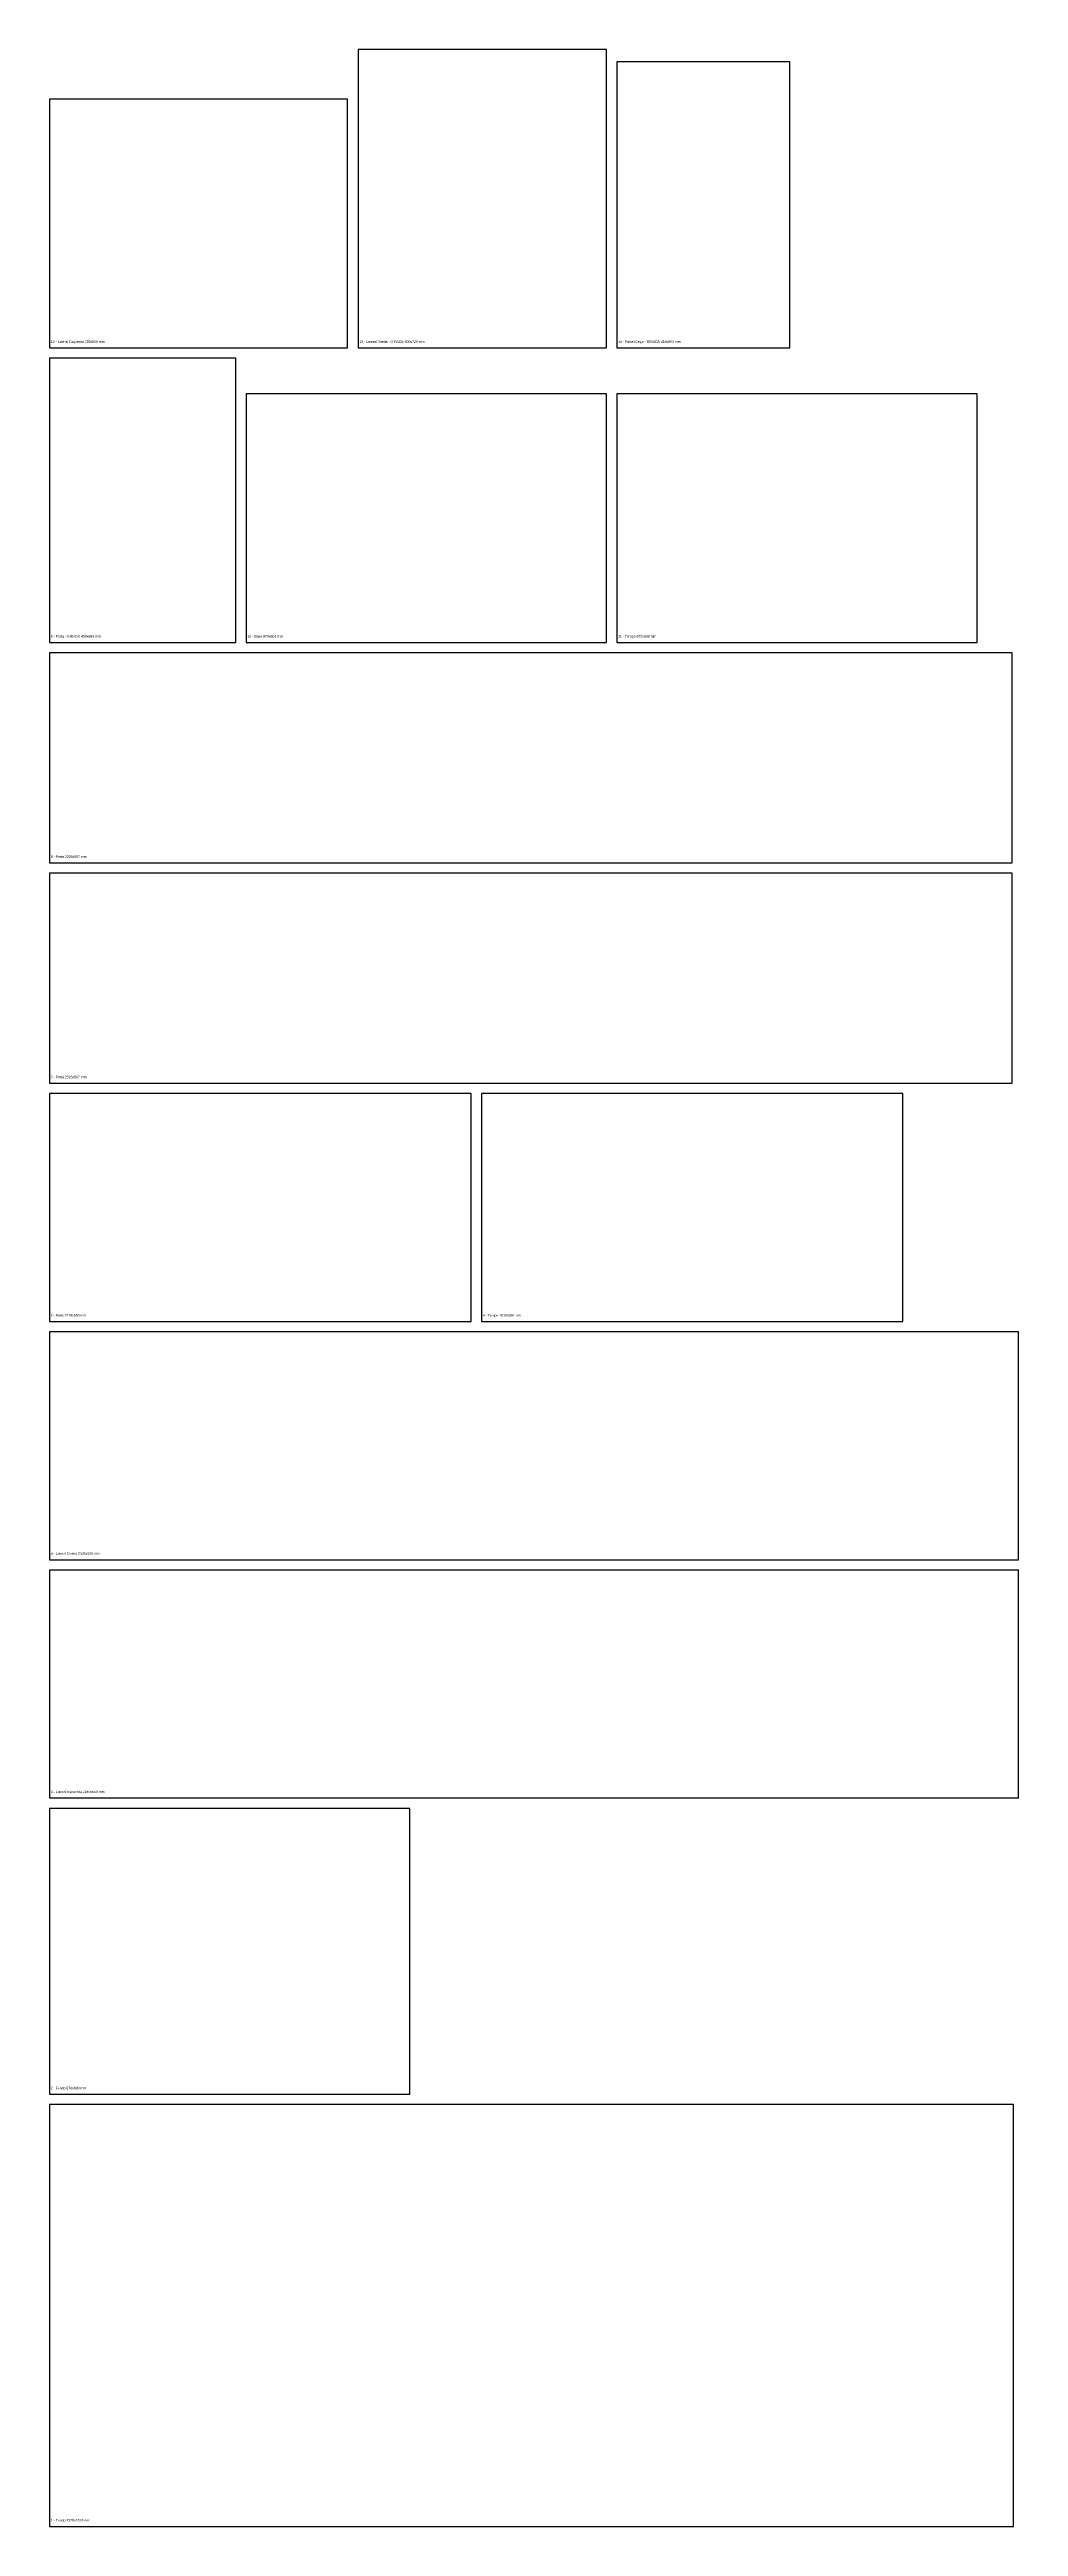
# Model space of a CAD drawing. Header units: millimetres. Extents: x 0 to 2340, y 0 to 5978.
import ezdxf

# ---------------------------------------------------------------- set-up
doc = ezdxf.new("R2010")
doc.units = ezdxf.units.MM
doc.layers.add('LABELS', color=3, linetype='CONTINUOUS')
doc.layers.add('PARTS', color=1, linetype='CONTINUOUS')

msp = doc.modelspace()

# ---------------------------------------------------------------- linework, layer by layer
at = {"layer": 'PARTS'}
for points in [[(745, 5257.5), (1345, 5257.5), (1345, 5977.5), (745, 5977.5)], [(1370, 5257.5), (1788, 5257.5), (1788, 5947.5), (1370, 5947.5)], [(0, 5257.5), (720, 5257.5), (720, 5857.5), (0, 5857.5)], [(0, 4546.5), (450, 4546.5), (450, 5232.5), (0, 5232.5)], [(475, 4546.5), (1345, 4546.5), (1345, 5146.5), (475, 5146.5)], [(1370, 4546.5), (2240, 4546.5), (2240, 5146.5), (1370, 5146.5)], [(0, 4014.75), (2325, 4014.75), (2325, 4521.5), (0, 4521.5)], [(0, 3483), (2325, 3483), (2325, 3989.75), (0, 3989.75)], [(0, 2908), (1018, 2908), (1018, 3458), (0, 3458)], [(1043, 2908), (2061, 2908), (2061, 3458), (1043, 3458)], [(0, 2333), (2340, 2333), (2340, 2883), (0, 2883)], [(0, 1758), (2340, 1758), (2340, 2308), (0, 2308)], [(0, 1043), (870, 1043), (870, 1733), (0, 1733)], [(0, 0), (2328, 0), (2328, 1018), (0, 1018)]]:
    msp.add_lwpolyline(points, close=True, dxfattribs=at)

# ---------------------------------------------------------------- texts
at = {"layer": 'LABELS'}
for s, p in [('12 - Lateral Esquerda 720x600 mm', (3, 5269.5)), ('13 - Lateral Direita - GIRADA 600x720 mm', (748, 5269.5)), ('14 - Painel Cego - GIRADA 418x690 mm', (1373, 5269.5)), ('9 - Porta - GIRADA 450x686 mm', (3, 4558.5)), ('10 - Base 870x600 mm', (478, 4558.5)), ('11 - Tampo 870x600 mm', (1373, 4558.5)), ('8 - Porta 2325x507 mm', (3, 4026.75)), ('7 - Porta 2325x507 mm', (3, 3495)), ('5 - Base 1018x550 mm', (3, 2920)), ('6 - Tampo 1018x550 mm', (1046, 2920)), ('4 - Lateral Direita 2340x550 mm', (3, 2345)), ('3 - Lateral Esquerda 2340x550 mm', (3, 1770)), ('2 - Fundo 870x690 mm', (3, 1055)), ('1 - Fundo 2328x1018 mm', (3, 12))]:
    msp.add_text(s, height=6, dxfattribs=at).set_placement(p)

doc.saveas('drawing.dxf')
